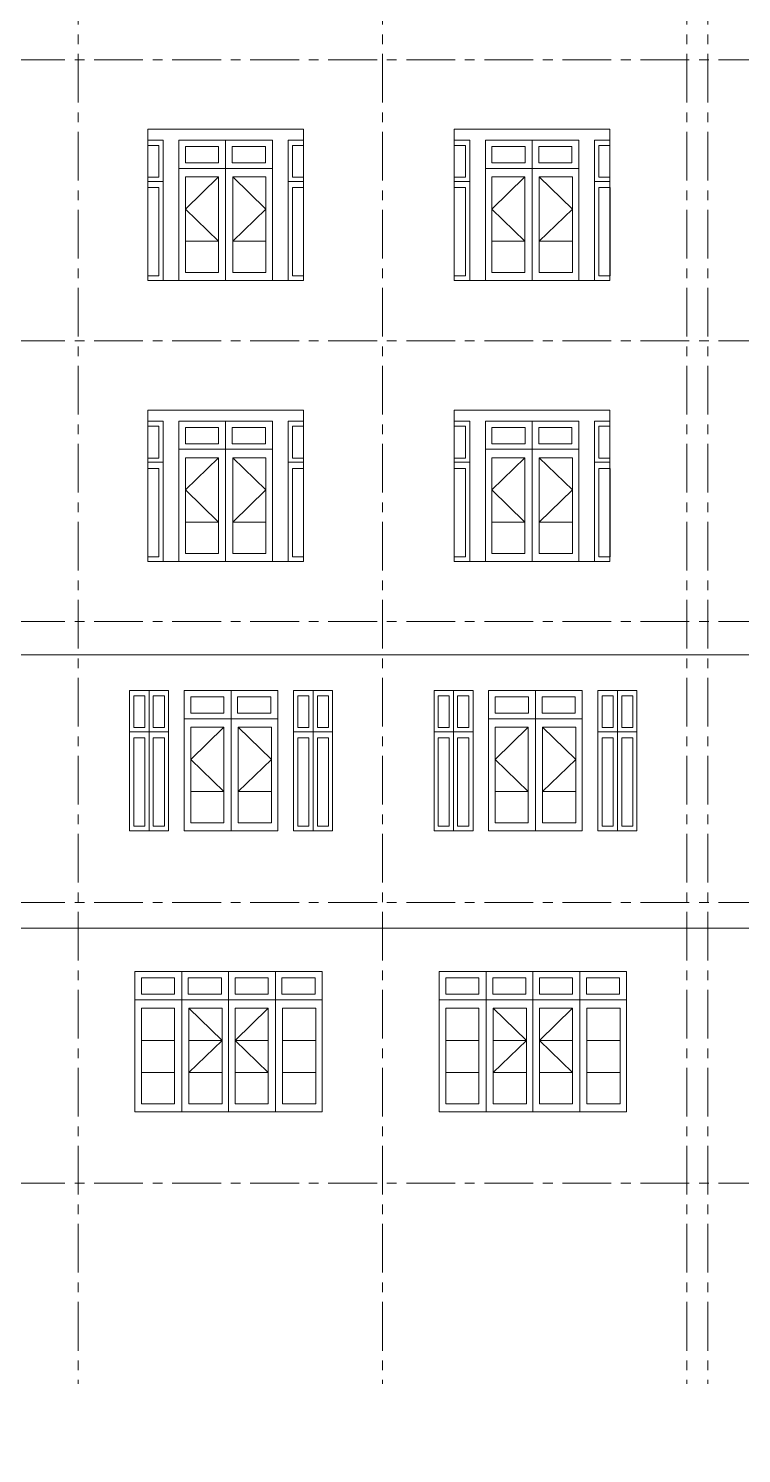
# Model space of a CAD drawing. Header units: millimetres. Extents: x 0 to 8478784, y 0 to 684185.
# Drawn here: x 4043897 to 4053033, y 371748 to 390016 of the extents above; entities that cross this region are included whole.
import ezdxf

# ---------------------------------------------------------------- set-up
doc = ezdxf.new("R2010")
doc.units = ezdxf.units.MM
doc.header["$LTSCALE"] = 5000
doc.header["$MEASUREMENT"] = 0
doc.linetypes.add('CENTER', pattern=[2, 1.25, -0.25, 0.25, -0.25])
for name, color, linetype, lineweight in [('00-XMT.Axes', 22, 'CENTER', 15), ('02-XMT.Beams', 94, 'Continuous', 25), ('net thay', 7, 'Continuous', 15)]:
    doc.layers.add(name, color=color, linetype=linetype, lineweight=lineweight)

msp = doc.modelspace()

# ---------------------------------------------------------------- linework, layer by layer
at = {"layer": '00-XMT.Axes', "color": 8, "linetype": 'CENTER', "lineweight": 15, "ltscale": 0.1}
for p, q in [((4044532.5, 409691.2), (4044532.5, 372640)), ((4048432.5, 409691.2), (4048432.5, 372640)), ((4052332.5, 409691.2), (4052332.5, 372640)), ((4052602.5, 409691.2), (4052602.5, 372640)), ((4021738.8, 389612.9), (4081497.1, 389612.9)), ((4021738.8, 386012.9), (4081497.1, 386012.9)), ((4021738.8, 382412.9), (4081497.1, 382412.9)), ((4021738.8, 378812.9), (4081497.1, 378812.9)), ((4021738.8, 375212.9), (4081497.1, 375212.9))]:
    msp.add_line(p, q, dxfattribs=at)
at = {"layer": '02-XMT.Beams', "linetype": 'ByBlock', "lineweight": 15}
for p, q in [((4045424.9, 388725.1), (4045424.5, 388584)), ((4045622.8, 388584), (4045424.5, 388584)), ((4045424.5, 388584), (4045424.5, 386784)), ((4047418.9, 388725.1), (4045424.9, 388725.1)), ((4045622.8, 386784), (4045622.8, 388584)), ((4045822.8, 386784), (4045822.8, 388584)), ((4045822.8, 388584), (4047022.8, 388584)), ((4046422.8, 388584), (4046422.8, 388222.3)), ((4047022.8, 388584), (4047022.8, 386784)), ((4047222.8, 388584), (4047222.8, 386784)), ((4047222.8, 388584), (4047418.9, 388584)), ((4047222.8, 386784), (4047222.8, 388584)), ((4047222.8, 388584), (4047418.9, 388584)), ((4047418.9, 388584), (4047418.9, 388725.1)), ((4047418.9, 386784), (4047418.9, 388584)), ((4049352.7, 388725.1), (4049352.3, 388584)), ((4049550.6, 388584), (4049352.3, 388584)), ((4049352.3, 388584), (4049352.3, 386784)), ((4051346.7, 388725.1), (4049352.7, 388725.1)), ((4049550.6, 386784), (4049550.6, 388584)), ((4049750.6, 386784), (4049750.6, 388584)), ((4049750.6, 388584), (4050950.6, 388584)), ((4050350.6, 388584), (4050350.6, 388222.3)), ((4050950.6, 388584), (4050950.6, 386784)), ((4051150.6, 388584), (4051150.6, 386784)), ((4051150.6, 388584), (4051346.7, 388584)), ((4051150.6, 386784), (4051150.6, 388584)), ((4051150.6, 388584), (4051346.7, 388584)), ((4051346.7, 388584), (4051346.7, 388725.1)), ((4051346.7, 386784), (4051346.7, 388584)), ((4045425.5, 388517.2), (4045567.5, 388517.2)), ((4045425.5, 388517.2), (4045425.5, 388108.5)), ((4045567.5, 388517.2), (4045567.5, 388108.5)), ((4045907, 388502.4), (4046331.6, 388502.4)), ((4045907, 388502.4), (4045907, 388293.1)), ((4046331.6, 388502.4), (4046331.6, 388293.1)), ((4046507, 388502.4), (4046931.6, 388502.4)), ((4046507, 388502.4), (4046507, 388293.1)), ((4046931.6, 388502.4), (4046931.6, 388293.1)), ((4047420.2, 388517.2), (4047278.1, 388517.2)), ((4047278.1, 388517.2), (4047278.1, 388108.5)), ((4047420.2, 388517.2), (4047420.2, 388108.5)), ((4049353.3, 388517.2), (4049495.4, 388517.2)), ((4049353.3, 388517.2), (4049353.3, 388108.5)), ((4049495.4, 388517.2), (4049495.4, 388108.5)), ((4049834.8, 388502.4), (4050259.4, 388502.4)), ((4049834.8, 388502.4), (4049834.8, 388293.1)), ((4050259.4, 388502.4), (4050259.4, 388293.1)), ((4050434.8, 388502.4), (4050859.4, 388502.4)), ((4050434.8, 388502.4), (4050434.8, 388293.1)), ((4050859.4, 388502.4), (4050859.4, 388293.1)), ((4051348, 388517.2), (4051205.9, 388517.2)), ((4051205.9, 388517.2), (4051205.9, 388108.5)), ((4051348, 388517.2), (4051348, 388108.5)), ((4045822.8, 388222.3), (4047022.8, 388222.3)), ((4046331.6, 388293.1), (4045907, 388293.1)), ((4046422.8, 388222.3), (4046422.8, 386784)), ((4046931.6, 388293.1), (4046507, 388293.1)), ((4049750.6, 388222.3), (4050950.6, 388222.3)), ((4050259.4, 388293.1), (4049834.8, 388293.1)), ((4050350.6, 388222.3), (4050350.6, 386784)), ((4050859.4, 388293.1), (4050434.8, 388293.1)), ((4045424.5, 388055.2), (4045622.8, 388055.2)), ((4045567.5, 388108.5), (4045425.5, 388108.5)), ((4045906.6, 388113.1), (4046330.9, 388113.1)), ((4045906.6, 386885.9), (4045906.6, 388113.1)), ((4045906.6, 388113.1), (4045906.6, 387288.1)), ((4046330.9, 388113.1), (4045906.6, 387700.6)), ((4046330.9, 388113.1), (4046330.9, 386885.9)), ((4046939, 388113.1), (4046514.7, 388113.1)), ((4046514.7, 388113.1), (4046514.7, 386885.9)), ((4046514.7, 388113.1), (4046939, 387700.6)), ((4046939, 386885.9), (4046939, 388113.1)), ((4046939, 388113.1), (4046939, 387288.1)), ((4047222.8, 388055.2), (4047418.9, 388055.2)), ((4047418.9, 388055.2), (4047222.8, 388055.2)), ((4047278.1, 388108.5), (4047420.2, 388108.5)), ((4049352.3, 388055.2), (4049550.6, 388055.2)), ((4049495.4, 388108.5), (4049353.3, 388108.5)), ((4049834.4, 388113.1), (4050258.7, 388113.1)), ((4049834.4, 386885.9), (4049834.4, 388113.1)), ((4049834.4, 388113.1), (4049834.4, 387288.1)), ((4050258.7, 388113.1), (4049834.4, 387700.6)), ((4050258.7, 388113.1), (4050258.7, 386885.9)), ((4050866.8, 388113.1), (4050442.5, 388113.1)), ((4050442.5, 388113.1), (4050442.5, 386885.9)), ((4050442.5, 388113.1), (4050866.8, 387700.6)), ((4050866.8, 386885.9), (4050866.8, 388113.1)), ((4050866.8, 388113.1), (4050866.8, 387288.1)), ((4051150.6, 388055.2), (4051346.7, 388055.2)), ((4051346.7, 388055.2), (4051150.6, 388055.2)), ((4051205.9, 388108.5), (4051348, 388108.5)), ((4045424.9, 387975.9), (4045567.5, 387975.9)), ((4045424.9, 387975.9), (4045424.9, 386844.7)), ((4045567.5, 387975.9), (4045567.5, 386844.7)), ((4047420.7, 387975.9), (4047278.1, 387975.9)), ((4047278.1, 387975.9), (4047278.1, 386844.7)), ((4047420.7, 387975.9), (4047420.7, 386844.7)), ((4049352.7, 387975.9), (4049495.3, 387975.9)), ((4049352.7, 387975.9), (4049352.7, 386844.7)), ((4049495.3, 387975.9), (4049495.3, 386844.7)), ((4051348.6, 387975.9), (4051205.9, 387975.9)), ((4051205.9, 387975.9), (4051205.9, 386844.7)), ((4051348.6, 387975.9), (4051348.6, 386844.7)), ((4045906.6, 387700.6), (4046330.9, 387288.1)), ((4046939, 387700.6), (4046514.7, 387288.1)), ((4049834.4, 387700.6), (4050258.7, 387288.1)), ((4050866.8, 387700.6), (4050442.5, 387288.1)), ((4045906.6, 387288.1), (4046330.9, 387288.1)), ((4046939, 387288.1), (4046514.7, 387288.1)), ((4049834.4, 387288.1), (4050258.7, 387288.1)), ((4050866.8, 387288.1), (4050442.5, 387288.1)), ((4045424.5, 386784), (4045622.8, 386784)), ((4045424.5, 386784), (4047418.9, 386784)), ((4045567.5, 386844.7), (4045424.9, 386844.7)), ((4047022.8, 386784), (4045822.8, 386784)), ((4046330.9, 386885.9), (4045906.6, 386885.9)), ((4046514.7, 386885.9), (4046939, 386885.9)), ((4047418.9, 386784), (4047222.8, 386784)), ((4047418.9, 386784), (4047222.8, 386784)), ((4047278.1, 386844.7), (4047420.7, 386844.7)), ((4049352.3, 386784), (4049550.6, 386784)), ((4049352.3, 386784), (4051346.7, 386784)), ((4049495.3, 386844.7), (4049352.7, 386844.7)), ((4050950.6, 386784), (4049750.6, 386784)), ((4050258.7, 386885.9), (4049834.4, 386885.9)), ((4050442.5, 386885.9), (4050866.8, 386885.9)), ((4051346.7, 386784), (4051150.6, 386784)), ((4051346.7, 386784), (4051150.6, 386784)), ((4051205.9, 386844.7), (4051348.6, 386844.7)), ((4045424.9, 385125.1), (4045424.5, 384984)), ((4047418.9, 385125.1), (4045424.9, 385125.1)), ((4047418.9, 384984), (4047418.9, 385125.1)), ((4049352.7, 385125.1), (4049352.3, 384984)), ((4051346.7, 385125.1), (4049352.7, 385125.1)), ((4051346.7, 384984), (4051346.7, 385125.1)), ((4045622.8, 384984), (4045424.5, 384984)), ((4045424.5, 384984), (4045424.5, 383184)), ((4045425.5, 384917.2), (4045567.5, 384917.2)), ((4045425.5, 384917.2), (4045425.5, 384508.5)), ((4045567.5, 384917.2), (4045567.5, 384508.5)), ((4045622.8, 383184), (4045622.8, 384984)), ((4045822.8, 383184), (4045822.8, 384984)), ((4045822.8, 384984), (4047022.8, 384984)), ((4046422.8, 384984), (4046422.8, 384622.3)), ((4047022.8, 384984), (4047022.8, 383184)), ((4047222.8, 384984), (4047222.8, 383184)), ((4047222.8, 384984), (4047418.9, 384984)), ((4047222.8, 383184), (4047222.8, 384984)), ((4047222.8, 384984), (4047418.9, 384984)), ((4047420.2, 384917.2), (4047278.1, 384917.2)), ((4047278.1, 384917.2), (4047278.1, 384508.5)), ((4047418.9, 383184), (4047418.9, 384984)), ((4047420.2, 384917.2), (4047420.2, 384508.5)), ((4049550.6, 384984), (4049352.3, 384984)), ((4049352.3, 384984), (4049352.3, 383184)), ((4049353.3, 384917.2), (4049495.4, 384917.2)), ((4049353.3, 384917.2), (4049353.3, 384508.5)), ((4049495.4, 384917.2), (4049495.4, 384508.5)), ((4049550.6, 383184), (4049550.6, 384984)), ((4049750.6, 383184), (4049750.6, 384984)), ((4049750.6, 384984), (4050950.6, 384984)), ((4050350.6, 384984), (4050350.6, 384622.3)), ((4050950.6, 384984), (4050950.6, 383184)), ((4051150.6, 384984), (4051150.6, 383184)), ((4051150.6, 384984), (4051346.7, 384984)), ((4051150.6, 383184), (4051150.6, 384984)), ((4051150.6, 384984), (4051346.7, 384984)), ((4051348, 384917.2), (4051205.9, 384917.2)), ((4051205.9, 384917.2), (4051205.9, 384508.5)), ((4051346.7, 383184), (4051346.7, 384984)), ((4051348, 384917.2), (4051348, 384508.5)), ((4045907, 384902.4), (4046331.6, 384902.4)), ((4045907, 384902.4), (4045907, 384693.1)), ((4046331.6, 384902.4), (4046331.6, 384693.1)), ((4046507, 384902.4), (4046931.6, 384902.4)), ((4046507, 384902.4), (4046507, 384693.1)), ((4046931.6, 384902.4), (4046931.6, 384693.1)), ((4049834.8, 384902.4), (4050259.4, 384902.4)), ((4049834.8, 384902.4), (4049834.8, 384693.1)), ((4050259.4, 384902.4), (4050259.4, 384693.1)), ((4050434.8, 384902.4), (4050859.4, 384902.4)), ((4050434.8, 384902.4), (4050434.8, 384693.1)), ((4050859.4, 384902.4), (4050859.4, 384693.1)), ((4045822.8, 384622.3), (4047022.8, 384622.3)), ((4046331.6, 384693.1), (4045907, 384693.1)), ((4046422.8, 384622.3), (4046422.8, 383184)), ((4046931.6, 384693.1), (4046507, 384693.1)), ((4049750.6, 384622.3), (4050950.6, 384622.3)), ((4050259.4, 384693.1), (4049834.8, 384693.1)), ((4050350.6, 384622.3), (4050350.6, 383184)), ((4050859.4, 384693.1), (4050434.8, 384693.1)), ((4045424.5, 384455.2), (4045622.8, 384455.2)), ((4045424.9, 384375.9), (4045567.5, 384375.9)), ((4045424.9, 384375.9), (4045424.9, 383244.7)), ((4045567.5, 384508.5), (4045425.5, 384508.5)), ((4045567.5, 384375.9), (4045567.5, 383244.7)), ((4045906.6, 384513.1), (4046330.9, 384513.1)), ((4045906.6, 383285.9), (4045906.6, 384513.1)), ((4045906.6, 384513.1), (4045906.6, 383688.1)), ((4046330.9, 384513.1), (4045906.6, 384100.6)), ((4046330.9, 384513.1), (4046330.9, 383285.9)), ((4046939, 384513.1), (4046514.7, 384513.1)), ((4046514.7, 384513.1), (4046514.7, 383285.9)), ((4046514.7, 384513.1), (4046939, 384100.6)), ((4046939, 383285.9), (4046939, 384513.1)), ((4046939, 384513.1), (4046939, 383688.1)), ((4047222.8, 384455.2), (4047418.9, 384455.2)), ((4047418.9, 384455.2), (4047222.8, 384455.2)), ((4047278.1, 384508.5), (4047420.2, 384508.5)), ((4047420.7, 384375.9), (4047278.1, 384375.9)), ((4047278.1, 384375.9), (4047278.1, 383244.7)), ((4047420.7, 384375.9), (4047420.7, 383244.7)), ((4049352.3, 384455.2), (4049550.6, 384455.2)), ((4049352.7, 384375.9), (4049495.3, 384375.9)), ((4049352.7, 384375.9), (4049352.7, 383244.7)), ((4049495.4, 384508.5), (4049353.3, 384508.5)), ((4049495.3, 384375.9), (4049495.3, 383244.7)), ((4049834.4, 384513.1), (4050258.7, 384513.1)), ((4049834.4, 383285.9), (4049834.4, 384513.1)), ((4049834.4, 384513.1), (4049834.4, 383688.1)), ((4050258.7, 384513.1), (4049834.4, 384100.6)), ((4050258.7, 384513.1), (4050258.7, 383285.9)), ((4050866.8, 384513.1), (4050442.5, 384513.1)), ((4050442.5, 384513.1), (4050442.5, 383285.9)), ((4050442.5, 384513.1), (4050866.8, 384100.6)), ((4050866.8, 383285.9), (4050866.8, 384513.1)), ((4050866.8, 384513.1), (4050866.8, 383688.1)), ((4051150.6, 384455.2), (4051346.7, 384455.2)), ((4051346.7, 384455.2), (4051150.6, 384455.2)), ((4051205.9, 384508.5), (4051348, 384508.5)), ((4051348.6, 384375.9), (4051205.9, 384375.9)), ((4051205.9, 384375.9), (4051205.9, 383244.7)), ((4051348.6, 384375.9), (4051348.6, 383244.7)), ((4045906.6, 384100.6), (4046330.9, 383688.1)), ((4046939, 384100.6), (4046514.7, 383688.1)), ((4049834.4, 384100.6), (4050258.7, 383688.1)), ((4050866.8, 384100.6), (4050442.5, 383688.1)), ((4045906.6, 383688.1), (4046330.9, 383688.1)), ((4046939, 383688.1), (4046514.7, 383688.1)), ((4049834.4, 383688.1), (4050258.7, 383688.1)), ((4050866.8, 383688.1), (4050442.5, 383688.1)), ((4046330.9, 383285.9), (4045906.6, 383285.9)), ((4046514.7, 383285.9), (4046939, 383285.9)), ((4050258.7, 383285.9), (4049834.4, 383285.9)), ((4050442.5, 383285.9), (4050866.8, 383285.9)), ((4045424.5, 383184), (4045622.8, 383184)), ((4045424.5, 383184), (4047418.9, 383184)), ((4045567.5, 383244.7), (4045424.9, 383244.7)), ((4047022.8, 383184), (4045822.8, 383184)), ((4047418.9, 383184), (4047222.8, 383184)), ((4047418.9, 383184), (4047222.8, 383184)), ((4047278.1, 383244.7), (4047420.7, 383244.7)), ((4049352.3, 383184), (4049550.6, 383184)), ((4049352.3, 383184), (4051346.7, 383184)), ((4049495.3, 383244.7), (4049352.7, 383244.7)), ((4050950.6, 383184), (4049750.6, 383184)), ((4051346.7, 383184), (4051150.6, 383184)), ((4051346.7, 383184), (4051150.6, 383184)), ((4051205.9, 383244.7), (4051348.6, 383244.7)), ((4031283, 381988.6), (4080132.3, 381988.6)), ((4045692.8, 381529.7), (4045192.8, 381529.7)), ((4045192.8, 381529.7), (4045192.8, 379729.7)), ((4045245.5, 381462.9), (4045387.5, 381462.9)), ((4045245.5, 381462.9), (4045245.5, 381054.1)), ((4045387.5, 381462.9), (4045387.5, 381054.1)), ((4045442.8, 381529.7), (4045442.8, 381000.8)), ((4045495.5, 381462.9), (4045637.5, 381462.9)), ((4045495.5, 381462.9), (4045495.5, 381054.1)), ((4045637.5, 381462.9), (4045637.5, 381054.1)), ((4045692.8, 379729.7), (4045692.8, 381529.7)), ((4045892.8, 379729.7), (4045892.8, 381529.7)), ((4045892.8, 381529.7), (4047092.8, 381529.7)), ((4045892.8, 379729.7), (4045892.8, 381529.7)), ((4045892.8, 381529.7), (4047092.8, 381529.7)), ((4045977, 381448.1), (4046401.6, 381448.1)), ((4045977, 381448.1), (4045977, 381238.8)), ((4045977, 381448.1), (4046401.6, 381448.1)), ((4045977, 381448.1), (4045977, 381238.8)), ((4046401.6, 381448.1), (4046401.6, 381238.8)), ((4046401.6, 381448.1), (4046401.6, 381238.8)), ((4046492.8, 381529.7), (4046492.8, 381168)), ((4046492.8, 381529.7), (4046492.8, 381168)), ((4046577, 381448.1), (4047001.6, 381448.1)), ((4046577, 381448.1), (4046577, 381238.8)), ((4046577, 381448.1), (4047001.6, 381448.1)), ((4046577, 381448.1), (4046577, 381238.8)), ((4047001.6, 381448.1), (4047001.6, 381238.8)), ((4047001.6, 381448.1), (4047001.6, 381238.8)), ((4047092.8, 381529.7), (4047092.8, 379729.7)), ((4047092.8, 381529.7), (4047092.8, 379729.7)), ((4047292.8, 381529.7), (4047292.8, 379729.7)), ((4047292.8, 381529.7), (4047792.8, 381529.7)), ((4047292.8, 379729.7), (4047292.8, 381529.7)), ((4047292.8, 381529.7), (4047792.8, 381529.7)), ((4047292.8, 381529.7), (4047292.8, 379729.7)), ((4047292.8, 381529.7), (4047792.8, 381529.7)), ((4047292.8, 379729.7), (4047292.8, 381529.7)), ((4047292.8, 381529.7), (4047792.8, 381529.7)), ((4047490.1, 381462.9), (4047348.1, 381462.9)), ((4047348.1, 381462.9), (4047348.1, 381054.1)), ((4047490.1, 381462.9), (4047348.1, 381462.9)), ((4047348.1, 381462.9), (4047348.1, 381054.1)), ((4047490.1, 381462.9), (4047490.1, 381054.1)), ((4047490.1, 381462.9), (4047490.1, 381054.1)), ((4047542.8, 381529.7), (4047542.8, 381000.8)), ((4047542.8, 381529.7), (4047542.8, 381000.8)), ((4047740.1, 381462.9), (4047598.1, 381462.9)), ((4047598.1, 381462.9), (4047598.1, 381054.1)), ((4047740.1, 381462.9), (4047598.1, 381462.9)), ((4047598.1, 381462.9), (4047598.1, 381054.1)), ((4047740.1, 381462.9), (4047740.1, 381054.1)), ((4047740.1, 381462.9), (4047740.1, 381054.1)), ((4047792.8, 381529.7), (4047792.8, 379729.7)), ((4047792.8, 381529.7), (4047792.8, 379729.7)), ((4047792.8, 381529.7), (4047792.8, 379729.7)), ((4047792.8, 381529.7), (4047792.8, 379729.7)), ((4049592.8, 381529.7), (4049092.8, 381529.7)), ((4049092.8, 381529.7), (4049092.8, 379729.7)), ((4049145.5, 381462.9), (4049287.5, 381462.9)), ((4049145.5, 381462.9), (4049145.5, 381054.1)), ((4049287.5, 381462.9), (4049287.5, 381054.1)), ((4049342.8, 381529.7), (4049342.8, 381000.8)), ((4049395.5, 381462.9), (4049537.5, 381462.9)), ((4049395.5, 381462.9), (4049395.5, 381054.1)), ((4049537.5, 381462.9), (4049537.5, 381054.1)), ((4049592.8, 379729.7), (4049592.8, 381529.7)), ((4049792.8, 379729.7), (4049792.8, 381529.7)), ((4049792.8, 381529.7), (4050992.8, 381529.7)), ((4049877, 381448.1), (4050301.6, 381448.1)), ((4049877, 381448.1), (4049877, 381238.8)), ((4050301.6, 381448.1), (4050301.6, 381238.8)), ((4050392.8, 381529.7), (4050392.8, 381168)), ((4050477, 381448.1), (4050901.6, 381448.1)), ((4050477, 381448.1), (4050477, 381238.8)), ((4050901.6, 381448.1), (4050901.6, 381238.8)), ((4050992.8, 381529.7), (4050992.8, 379729.7)), ((4051192.8, 381529.7), (4051192.8, 379729.7)), ((4051192.8, 381529.7), (4051692.8, 381529.7)), ((4051192.8, 379729.7), (4051192.8, 381529.7)), ((4051192.8, 381529.7), (4051692.8, 381529.7)), ((4051390.1, 381462.9), (4051248.1, 381462.9)), ((4051248.1, 381462.9), (4051248.1, 381054.1)), ((4051390.1, 381462.9), (4051390.1, 381054.1)), ((4051442.8, 381529.7), (4051442.8, 381000.8)), ((4051640.1, 381462.9), (4051498.1, 381462.9)), ((4051498.1, 381462.9), (4051498.1, 381054.1)), ((4051640.1, 381462.9), (4051640.1, 381054.1)), ((4051692.8, 381529.7), (4051692.8, 379729.7)), ((4051692.8, 381529.7), (4051692.8, 379729.7)), ((4045892.8, 381168), (4047092.8, 381168)), ((4045892.8, 381168), (4047092.8, 381168)), ((4046401.6, 381238.8), (4045977, 381238.8)), ((4046401.6, 381238.8), (4045977, 381238.8)), ((4046492.8, 381168), (4046492.8, 379729.7)), ((4046492.8, 381168), (4046492.8, 379729.7)), ((4047001.6, 381238.8), (4046577, 381238.8)), ((4047001.6, 381238.8), (4046577, 381238.8)), ((4049792.8, 381168), (4050992.8, 381168)), ((4050301.6, 381238.8), (4049877, 381238.8)), ((4050392.8, 381168), (4050392.8, 379729.7)), ((4050901.6, 381238.8), (4050477, 381238.8)), ((4045192.8, 381000.8), (4045692.8, 381000.8)), ((4045244.9, 380921.6), (4045387.5, 380921.6)), ((4045244.9, 380921.6), (4045244.9, 379790.4)), ((4045387.5, 381054.1), (4045245.5, 381054.1)), ((4045387.5, 380921.6), (4045387.5, 379790.4)), ((4045442.8, 381000.8), (4045442.8, 379729.7)), ((4045494.9, 380921.6), (4045637.5, 380921.6)), ((4045494.9, 380921.6), (4045494.9, 379790.4)), ((4045637.5, 381054.1), (4045495.5, 381054.1)), ((4045637.5, 380921.6), (4045637.5, 379790.4)), ((4045976.6, 381058.7), (4046400.9, 381058.7)), ((4045976.6, 379831.5), (4045976.6, 381058.7)), ((4045976.6, 381058.7), (4045976.6, 380233.8)), ((4046400.9, 381058.7), (4045976.6, 380646.2)), ((4045976.6, 381058.7), (4046400.9, 381058.7)), ((4045976.6, 379831.5), (4045976.6, 381058.7)), ((4045976.6, 381058.7), (4045976.6, 380233.8)), ((4046400.9, 381058.7), (4045976.6, 380646.2)), ((4046400.9, 381058.7), (4046400.9, 379831.5)), ((4046400.9, 381058.7), (4046400.9, 379831.5)), ((4047009, 381058.7), (4046584.7, 381058.7)), ((4046584.7, 381058.7), (4046584.7, 379831.5)), ((4046584.7, 381058.7), (4047009, 380646.2)), ((4047009, 381058.7), (4046584.7, 381058.7)), ((4046584.7, 381058.7), (4046584.7, 379831.5)), ((4046584.7, 381058.7), (4047009, 380646.2)), ((4047009, 379831.5), (4047009, 381058.7)), ((4047009, 381058.7), (4047009, 380233.8)), ((4047009, 379831.5), (4047009, 381058.7)), ((4047009, 381058.7), (4047009, 380233.8)), ((4047292.8, 381000.8), (4047792.8, 381000.8)), ((4047792.8, 381000.8), (4047292.8, 381000.8)), ((4047292.8, 381000.8), (4047792.8, 381000.8)), ((4047792.8, 381000.8), (4047292.8, 381000.8)), ((4047348.1, 381054.1), (4047490.1, 381054.1)), ((4047348.1, 381054.1), (4047490.1, 381054.1)), ((4047490.7, 380921.6), (4047348.1, 380921.6)), ((4047348.1, 380921.6), (4047348.1, 379790.4)), ((4047490.7, 380921.6), (4047348.1, 380921.6)), ((4047348.1, 380921.6), (4047348.1, 379790.4)), ((4047490.7, 380921.6), (4047490.7, 379790.4)), ((4047490.7, 380921.6), (4047490.7, 379790.4)), ((4047542.8, 381000.8), (4047542.8, 379729.7)), ((4047542.8, 381000.8), (4047542.8, 379729.7)), ((4047598.1, 381054.1), (4047740.1, 381054.1)), ((4047598.1, 381054.1), (4047740.1, 381054.1)), ((4047740.7, 380921.6), (4047598.1, 380921.6)), ((4047598.1, 380921.6), (4047598.1, 379790.4)), ((4047740.7, 380921.6), (4047598.1, 380921.6)), ((4047598.1, 380921.6), (4047598.1, 379790.4)), ((4047740.7, 380921.6), (4047740.7, 379790.4)), ((4047740.7, 380921.6), (4047740.7, 379790.4)), ((4049092.8, 381000.8), (4049592.8, 381000.8)), ((4049144.9, 380921.6), (4049287.5, 380921.6)), ((4049144.9, 380921.6), (4049144.9, 379790.4)), ((4049287.5, 381054.1), (4049145.5, 381054.1)), ((4049287.5, 380921.6), (4049287.5, 379790.4)), ((4049342.8, 381000.8), (4049342.8, 379729.7)), ((4049394.9, 380921.6), (4049537.5, 380921.6)), ((4049394.9, 380921.6), (4049394.9, 379790.4)), ((4049537.5, 381054.1), (4049395.5, 381054.1)), ((4049537.5, 380921.6), (4049537.5, 379790.4)), ((4049876.6, 381058.7), (4050300.9, 381058.7)), ((4049876.6, 379831.5), (4049876.6, 381058.7)), ((4049876.6, 381058.7), (4049876.6, 380233.8)), ((4050300.9, 381058.7), (4049876.6, 380646.2)), ((4050300.9, 381058.7), (4050300.9, 379831.5)), ((4050909, 381058.7), (4050484.7, 381058.7)), ((4050484.7, 381058.7), (4050484.7, 379831.5)), ((4050484.7, 381058.7), (4050909, 380646.2)), ((4050909, 379831.5), (4050909, 381058.7)), ((4050909, 381058.7), (4050909, 380233.8)), ((4051192.8, 381000.8), (4051692.8, 381000.8)), ((4051692.8, 381000.8), (4051192.8, 381000.8)), ((4051248.1, 381054.1), (4051390.1, 381054.1)), ((4051390.7, 380921.6), (4051248.1, 380921.6)), ((4051248.1, 380921.6), (4051248.1, 379790.4)), ((4051390.7, 380921.6), (4051390.7, 379790.4)), ((4051442.8, 381000.8), (4051442.8, 379729.7)), ((4051498.1, 381054.1), (4051640.1, 381054.1)), ((4051640.7, 380921.6), (4051498.1, 380921.6)), ((4051498.1, 380921.6), (4051498.1, 379790.4)), ((4051640.7, 380921.6), (4051640.7, 379790.4)), ((4045976.6, 380646.2), (4046400.9, 380233.8)), ((4045976.6, 380646.2), (4046400.9, 380233.8)), ((4047009, 380646.2), (4046584.7, 380233.8)), ((4047009, 380646.2), (4046584.7, 380233.8)), ((4049876.6, 380646.2), (4050300.9, 380233.8)), ((4050909, 380646.2), (4050484.7, 380233.8)), ((4045976.6, 380233.8), (4046400.9, 380233.8)), ((4045976.6, 380233.8), (4046400.9, 380233.8)), ((4047009, 380233.8), (4046584.7, 380233.8)), ((4047009, 380233.8), (4046584.7, 380233.8)), ((4049876.6, 380233.8), (4050300.9, 380233.8)), ((4050909, 380233.8), (4050484.7, 380233.8)), ((4046400.9, 379831.5), (4045976.6, 379831.5)), ((4046400.9, 379831.5), (4045976.6, 379831.5)), ((4046584.7, 379831.5), (4047009, 379831.5)), ((4046584.7, 379831.5), (4047009, 379831.5)), ((4050300.9, 379831.5), (4049876.6, 379831.5)), ((4050484.7, 379831.5), (4050909, 379831.5)), ((4045192.8, 379729.7), (4045692.8, 379729.7)), ((4045387.5, 379790.4), (4045244.9, 379790.4)), ((4045637.5, 379790.4), (4045494.9, 379790.4)), ((4047092.8, 379729.7), (4045892.8, 379729.7)), ((4047092.8, 379729.7), (4045892.8, 379729.7)), ((4047792.8, 379729.7), (4047292.8, 379729.7)), ((4047792.8, 379729.7), (4047292.8, 379729.7)), ((4047792.8, 379729.7), (4047292.8, 379729.7)), ((4047792.8, 379729.7), (4047292.8, 379729.7)), ((4047348.1, 379790.4), (4047490.7, 379790.4)), ((4047348.1, 379790.4), (4047490.7, 379790.4)), ((4047598.1, 379790.4), (4047740.7, 379790.4)), ((4047598.1, 379790.4), (4047740.7, 379790.4)), ((4049092.8, 379729.7), (4049592.8, 379729.7)), ((4049287.5, 379790.4), (4049144.9, 379790.4)), ((4049537.5, 379790.4), (4049394.9, 379790.4)), ((4050992.8, 379729.7), (4049792.8, 379729.7)), ((4051692.8, 379729.7), (4051192.8, 379729.7)), ((4051692.8, 379729.7), (4051192.8, 379729.7)), ((4051248.1, 379790.4), (4051390.7, 379790.4)), ((4051498.1, 379790.4), (4051640.7, 379790.4)), ((4023677.7, 378483.6), (4081245, 378483.6)), ((4045260.6, 376127.3), (4045260.6, 377927.3)), ((4045260.6, 377927.3), (4046460.6, 377927.3)), ((4045260.6, 376127.3), (4045260.6, 377927.3)), ((4045260.6, 377927.3), (4046460.6, 377927.3)), ((4045344.8, 377845.7), (4045769.4, 377845.7)), ((4045344.8, 377845.7), (4045344.8, 377636.4)), ((4045344.8, 377845.7), (4045769.4, 377845.7)), ((4045344.8, 377845.7), (4045344.8, 377636.4)), ((4045769.4, 377845.7), (4045769.4, 377636.4)), ((4045769.4, 377845.7), (4045769.4, 377636.4)), ((4045860.6, 377927.3), (4045860.6, 377565.6)), ((4045860.6, 377927.3), (4045860.6, 377565.6)), ((4045944.8, 377845.7), (4046369.4, 377845.7)), ((4045944.8, 377845.7), (4045944.8, 377636.4)), ((4045944.8, 377845.7), (4046369.4, 377845.7)), ((4045944.8, 377845.7), (4045944.8, 377636.4)), ((4046369.4, 377845.7), (4046369.4, 377636.4)), ((4046369.4, 377845.7), (4046369.4, 377636.4)), ((4046460.6, 377927.3), (4046460.6, 376127.3)), ((4046460.6, 377927.3), (4046460.6, 376127.3)), ((4046460.6, 376127.3), (4046460.6, 377927.3)), ((4046460.6, 377927.3), (4047660.6, 377927.3)), ((4046460.6, 376127.3), (4046460.6, 377927.3)), ((4046460.6, 377927.3), (4047660.6, 377927.3)), ((4046544.8, 377845.7), (4046969.4, 377845.7)), ((4046544.8, 377845.7), (4046544.8, 377636.4)), ((4046544.8, 377845.7), (4046969.4, 377845.7)), ((4046544.8, 377845.7), (4046544.8, 377636.4)), ((4046969.4, 377845.7), (4046969.4, 377636.4)), ((4046969.4, 377845.7), (4046969.4, 377636.4)), ((4047060.6, 377927.3), (4047060.6, 377565.6)), ((4047060.6, 377927.3), (4047060.6, 377565.6)), ((4047144.8, 377845.7), (4047569.4, 377845.7)), ((4047144.8, 377845.7), (4047144.8, 377636.4)), ((4047144.8, 377845.7), (4047569.4, 377845.7)), ((4047144.8, 377845.7), (4047144.8, 377636.4)), ((4047569.4, 377845.7), (4047569.4, 377636.4)), ((4047569.4, 377845.7), (4047569.4, 377636.4)), ((4047660.6, 377927.3), (4047660.6, 376127.3)), ((4047660.6, 377927.3), (4047660.6, 376127.3)), ((4049160.6, 376127.3), (4049160.6, 377927.3)), ((4049160.6, 377927.3), (4050360.6, 377927.3)), ((4049160.6, 376127.3), (4049160.6, 377927.3)), ((4049160.6, 377927.3), (4050360.6, 377927.3)), ((4049244.8, 377845.7), (4049669.4, 377845.7)), ((4049244.8, 377845.7), (4049244.8, 377636.4)), ((4049244.8, 377845.7), (4049669.4, 377845.7)), ((4049244.8, 377845.7), (4049244.8, 377636.4)), ((4049669.4, 377845.7), (4049669.4, 377636.4)), ((4049669.4, 377845.7), (4049669.4, 377636.4)), ((4049760.6, 377927.3), (4049760.6, 377565.6)), ((4049760.6, 377927.3), (4049760.6, 377565.6)), ((4049844.8, 377845.7), (4050269.4, 377845.7)), ((4049844.8, 377845.7), (4049844.8, 377636.4)), ((4049844.8, 377845.7), (4050269.4, 377845.7)), ((4049844.8, 377845.7), (4049844.8, 377636.4)), ((4050269.4, 377845.7), (4050269.4, 377636.4)), ((4050269.4, 377845.7), (4050269.4, 377636.4)), ((4050360.6, 377927.3), (4050360.6, 376127.3)), ((4050360.6, 377927.3), (4050360.6, 376127.3)), ((4050360.6, 376127.3), (4050360.6, 377927.3)), ((4050360.6, 377927.3), (4051560.6, 377927.3)), ((4050360.6, 376127.3), (4050360.6, 377927.3)), ((4050360.6, 377927.3), (4051560.6, 377927.3)), ((4050444.8, 377845.7), (4050869.4, 377845.7)), ((4050444.8, 377845.7), (4050444.8, 377636.4)), ((4050444.8, 377845.7), (4050869.4, 377845.7)), ((4050444.8, 377845.7), (4050444.8, 377636.4)), ((4050869.4, 377845.7), (4050869.4, 377636.4)), ((4050869.4, 377845.7), (4050869.4, 377636.4)), ((4050960.6, 377927.3), (4050960.6, 377565.6)), ((4050960.6, 377927.3), (4050960.6, 377565.6)), ((4051044.8, 377845.7), (4051469.4, 377845.7)), ((4051044.8, 377845.7), (4051044.8, 377636.4)), ((4051044.8, 377845.7), (4051469.4, 377845.7)), ((4051044.8, 377845.7), (4051044.8, 377636.4)), ((4051469.4, 377845.7), (4051469.4, 377636.4)), ((4051469.4, 377845.7), (4051469.4, 377636.4)), ((4051560.6, 377927.3), (4051560.6, 376127.3)), ((4051560.6, 377927.3), (4051560.6, 376127.3)), ((4045769.4, 377636.4), (4045344.8, 377636.4)), ((4045769.4, 377636.4), (4045344.8, 377636.4)), ((4046369.4, 377636.4), (4045944.8, 377636.4)), ((4046369.4, 377636.4), (4045944.8, 377636.4)), ((4046969.4, 377636.4), (4046544.8, 377636.4)), ((4046969.4, 377636.4), (4046544.8, 377636.4)), ((4047569.4, 377636.4), (4047144.8, 377636.4)), ((4047569.4, 377636.4), (4047144.8, 377636.4)), ((4049669.4, 377636.4), (4049244.8, 377636.4)), ((4049669.4, 377636.4), (4049244.8, 377636.4)), ((4050269.4, 377636.4), (4049844.8, 377636.4)), ((4050269.4, 377636.4), (4049844.8, 377636.4)), ((4050869.4, 377636.4), (4050444.8, 377636.4)), ((4050869.4, 377636.4), (4050444.8, 377636.4)), ((4051469.4, 377636.4), (4051044.8, 377636.4)), ((4051469.4, 377636.4), (4051044.8, 377636.4)), ((4045260.6, 377565.6), (4046460.6, 377565.6)), ((4045260.6, 377565.6), (4046460.6, 377565.6)), ((4045344.4, 377456.3), (4045768.7, 377456.3)), ((4045344.4, 376229.1), (4045344.4, 377456.3)), ((4045344.4, 377456.3), (4045344.4, 376631.4)), ((4045344.4, 377456.3), (4045768.7, 377456.3)), ((4045344.4, 376229.1), (4045344.4, 377456.3)), ((4045344.4, 377456.3), (4045344.4, 376631.4)), ((4045768.7, 377456.3), (4045768.7, 376229.1)), ((4045768.7, 377456.3), (4045768.7, 376229.1)), ((4045860.6, 377565.6), (4045860.6, 376127.3)), ((4045860.6, 377565.6), (4045860.6, 376127.3)), ((4046376.8, 377456.3), (4045952.5, 377456.3)), ((4045952.5, 377456.3), (4045952.5, 376229.1)), ((4045952.5, 377456.3), (4046376.8, 377043.8)), ((4046376.8, 377456.3), (4045952.5, 377456.3)), ((4045952.5, 377456.3), (4045952.5, 376229.1)), ((4045952.5, 377456.3), (4046376.8, 377043.8)), ((4046376.8, 376229.1), (4046376.8, 377456.3)), ((4046376.8, 377456.3), (4046376.8, 376631.4)), ((4046376.8, 376229.1), (4046376.8, 377456.3)), ((4046376.8, 377456.3), (4046376.8, 376631.4)), ((4046460.6, 377565.6), (4047660.6, 377565.6)), ((4046460.6, 377565.6), (4047660.6, 377565.6)), ((4046544.4, 377456.3), (4046968.7, 377456.3)), ((4046544.4, 376229.1), (4046544.4, 377456.3)), ((4046544.4, 377456.3), (4046544.4, 376631.4)), ((4046968.7, 377456.3), (4046544.4, 377043.8)), ((4046544.4, 377456.3), (4046968.7, 377456.3)), ((4046544.4, 376229.1), (4046544.4, 377456.3)), ((4046544.4, 377456.3), (4046544.4, 376631.4)), ((4046968.7, 377456.3), (4046544.4, 377043.8)), ((4046968.7, 377456.3), (4046968.7, 376229.1)), ((4046968.7, 377456.3), (4046968.7, 376229.1)), ((4047060.6, 377565.6), (4047060.6, 376127.3)), ((4047060.6, 377565.6), (4047060.6, 376127.3)), ((4047576.8, 377456.3), (4047152.5, 377456.3)), ((4047152.5, 377456.3), (4047152.5, 376229.1)), ((4047576.8, 377456.3), (4047152.5, 377456.3)), ((4047152.5, 377456.3), (4047152.5, 376229.1)), ((4047576.8, 376229.1), (4047576.8, 377456.3)), ((4047576.8, 377456.3), (4047576.8, 376631.4)), ((4047576.8, 376229.1), (4047576.8, 377456.3)), ((4047576.8, 377456.3), (4047576.8, 376631.4)), ((4049160.6, 377565.6), (4050360.6, 377565.6)), ((4049160.6, 377565.6), (4050360.6, 377565.6)), ((4049244.4, 377456.3), (4049668.7, 377456.3)), ((4049244.4, 376229.1), (4049244.4, 377456.3)), ((4049244.4, 377456.3), (4049244.4, 376631.4)), ((4049244.4, 377456.3), (4049668.7, 377456.3)), ((4049244.4, 376229.1), (4049244.4, 377456.3)), ((4049244.4, 377456.3), (4049244.4, 376631.4)), ((4049668.7, 377456.3), (4049668.7, 376229.1)), ((4049668.7, 377456.3), (4049668.7, 376229.1)), ((4049760.6, 377565.6), (4049760.6, 376127.3)), ((4049760.6, 377565.6), (4049760.6, 376127.3)), ((4050276.8, 377456.3), (4049852.5, 377456.3)), ((4049852.5, 377456.3), (4049852.5, 376229.1)), ((4049852.5, 377456.3), (4050276.8, 377043.8)), ((4050276.8, 377456.3), (4049852.5, 377456.3)), ((4049852.5, 377456.3), (4049852.5, 376229.1)), ((4049852.5, 377456.3), (4050276.8, 377043.8)), ((4050276.8, 376229.1), (4050276.8, 377456.3)), ((4050276.8, 377456.3), (4050276.8, 376631.4)), ((4050276.8, 376229.1), (4050276.8, 377456.3)), ((4050276.8, 377456.3), (4050276.8, 376631.4)), ((4050360.6, 377565.6), (4051560.6, 377565.6)), ((4050360.6, 377565.6), (4051560.6, 377565.6)), ((4050444.4, 377456.3), (4050868.7, 377456.3)), ((4050444.4, 376229.1), (4050444.4, 377456.3)), ((4050444.4, 377456.3), (4050444.4, 376631.4)), ((4050868.7, 377456.3), (4050444.4, 377043.8)), ((4050444.4, 377456.3), (4050868.7, 377456.3)), ((4050444.4, 376229.1), (4050444.4, 377456.3)), ((4050444.4, 377456.3), (4050444.4, 376631.4)), ((4050868.7, 377456.3), (4050444.4, 377043.8)), ((4050868.7, 377456.3), (4050868.7, 376229.1)), ((4050868.7, 377456.3), (4050868.7, 376229.1)), ((4050960.6, 377565.6), (4050960.6, 376127.3)), ((4050960.6, 377565.6), (4050960.6, 376127.3)), ((4051476.8, 377456.3), (4051052.5, 377456.3)), ((4051052.5, 377456.3), (4051052.5, 376229.1)), ((4051476.8, 377456.3), (4051052.5, 377456.3)), ((4051052.5, 377456.3), (4051052.5, 376229.1)), ((4051476.8, 376229.1), (4051476.8, 377456.3)), ((4051476.8, 377456.3), (4051476.8, 376631.4)), ((4051476.8, 376229.1), (4051476.8, 377456.3)), ((4051476.8, 377456.3), (4051476.8, 376631.4)), ((4045768.7, 377043.8), (4045344.4, 377043.8)), ((4046376.8, 377043.8), (4045952.5, 376631.4)), ((4046376.8, 377043.8), (4045952.5, 376631.4)), ((4046376.8, 377043.8), (4045952.5, 377043.8)), ((4046544.4, 377043.8), (4046968.7, 376631.4)), ((4046544.4, 377043.8), (4046968.7, 376631.4)), ((4046968.7, 377043.8), (4046544.4, 377043.8)), ((4047576.8, 377043.8), (4047152.5, 377043.8)), ((4049668.7, 377043.8), (4049244.4, 377043.8)), ((4050276.8, 377043.8), (4049852.5, 376631.4)), ((4050276.8, 377043.8), (4049852.5, 376631.4)), ((4050276.8, 377043.8), (4049852.5, 377043.8)), ((4050444.4, 377043.8), (4050868.7, 376631.4)), ((4050444.4, 377043.8), (4050868.7, 376631.4)), ((4050868.7, 377043.8), (4050444.4, 377043.8)), ((4051476.8, 377043.8), (4051052.5, 377043.8)), ((4045344.4, 376631.4), (4045768.7, 376631.4)), ((4045344.4, 376631.4), (4045768.7, 376631.4)), ((4046376.8, 376631.4), (4045952.5, 376631.4)), ((4046376.8, 376631.4), (4045952.5, 376631.4)), ((4046544.4, 376631.4), (4046968.7, 376631.4)), ((4046544.4, 376631.4), (4046968.7, 376631.4)), ((4047576.8, 376631.4), (4047152.5, 376631.4)), ((4047576.8, 376631.4), (4047152.5, 376631.4)), ((4049244.4, 376631.4), (4049668.7, 376631.4)), ((4049244.4, 376631.4), (4049668.7, 376631.4)), ((4050276.8, 376631.4), (4049852.5, 376631.4)), ((4050276.8, 376631.4), (4049852.5, 376631.4)), ((4050444.4, 376631.4), (4050868.7, 376631.4)), ((4050444.4, 376631.4), (4050868.7, 376631.4)), ((4051476.8, 376631.4), (4051052.5, 376631.4)), ((4051476.8, 376631.4), (4051052.5, 376631.4)), ((4045768.7, 376229.1), (4045344.4, 376229.1)), ((4045768.7, 376229.1), (4045344.4, 376229.1)), ((4045952.5, 376229.1), (4046376.8, 376229.1)), ((4045952.5, 376229.1), (4046376.8, 376229.1)), ((4046968.7, 376229.1), (4046544.4, 376229.1)), ((4046968.7, 376229.1), (4046544.4, 376229.1)), ((4047152.5, 376229.1), (4047576.8, 376229.1)), ((4047152.5, 376229.1), (4047576.8, 376229.1)), ((4049668.7, 376229.1), (4049244.4, 376229.1)), ((4049668.7, 376229.1), (4049244.4, 376229.1)), ((4049852.5, 376229.1), (4050276.8, 376229.1)), ((4049852.5, 376229.1), (4050276.8, 376229.1)), ((4050868.7, 376229.1), (4050444.4, 376229.1)), ((4050868.7, 376229.1), (4050444.4, 376229.1)), ((4051052.5, 376229.1), (4051476.8, 376229.1)), ((4051052.5, 376229.1), (4051476.8, 376229.1)), ((4046460.6, 376127.3), (4045260.6, 376127.3)), ((4046460.6, 376127.3), (4045260.6, 376127.3)), ((4047660.6, 376127.3), (4046460.6, 376127.3)), ((4047660.6, 376127.3), (4046460.6, 376127.3)), ((4050360.6, 376127.3), (4049160.6, 376127.3)), ((4050360.6, 376127.3), (4049160.6, 376127.3)), ((4051560.6, 376127.3), (4050360.6, 376127.3)), ((4051560.6, 376127.3), (4050360.6, 376127.3))]:
    msp.add_line(p, q, dxfattribs=at)
at = {"layer": 'net thay', "linetype": 'CENTER', "lineweight": 15}
msp.add_circle((3911642, 421190.5), 262994, dxfattribs=at)

doc.saveas('drawing.dxf')
